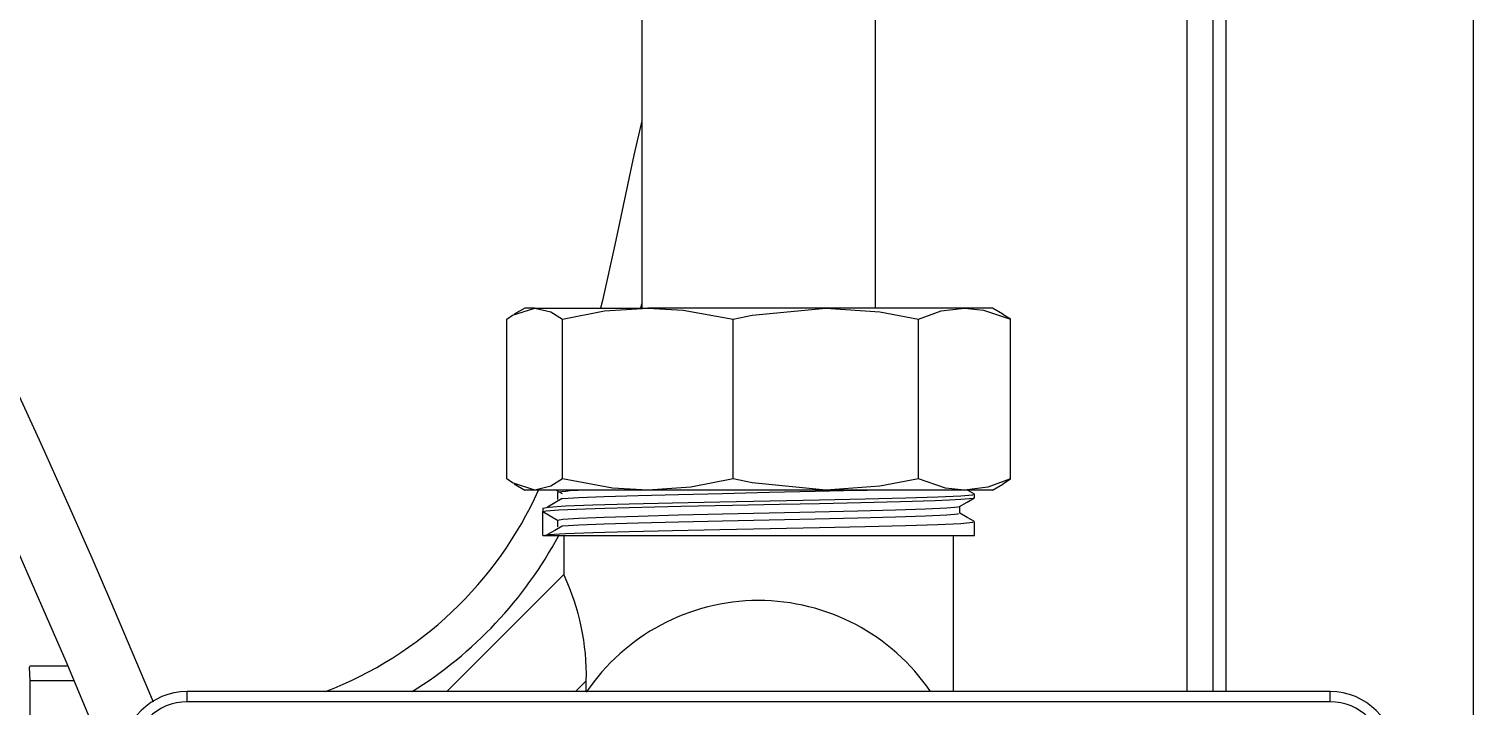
# Model space of a CAD drawing. Header units: millimetres. Extents: x 75 to 2075, y 25 to 1460.
# Drawn here: x 648.7 to 834, y 746.2 to 833 of the extents above; entities that cross this region are included whole.
import ezdxf

# ---------------------------------------------------------------- set-up
doc = ezdxf.new("R2010")
doc.units = ezdxf.units.MM
doc.header["$LTSCALE"] = 5

msp = doc.modelspace()

# ---------------------------------------------------------------- linework, layer by layer
at = {"color": 7, "linetype": 'Continuous', "lineweight": 25}
for p, q in [((834.003, 1254.699), (834.003, 533.268)), ((802.337, 748.032), (802.337, 839.582)), ((797.337, 748.032), (797.337, 838.919)), ((800.67, 748.032), (800.67, 839.343)), ((727.337, 834.699), (727.337, 797.199)), ((757.337, 797.199), (757.337, 834.699)), ((712.337, 797.199), (710.985, 796.419)), ((713.601, 797.199), (712.337, 797.199)), ((713.601, 797.199), (728.11, 797.199)), ((727.201, 797.199), (727.337, 797.746)), ((750.954, 797.199), (728.11, 797.199)), ((768.749, 797.199), (750.954, 797.199)), ((772.337, 797.199), (768.749, 797.199)), ((773.678, 796.425), (772.337, 797.199)), ((710.032, 775.293), (710.032, 795.772)), ((717.17, 775.293), (717.17, 795.772)), ((739.051, 775.293), (739.051, 795.772)), ((762.856, 775.293), (762.856, 795.772)), ((774.642, 795.772), (773.656, 796.387)), ((774.642, 775.293), (774.642, 795.772)), ((710.985, 774.646), (712.337, 773.866)), ((772.337, 773.866), (773.678, 774.64)), ((773.656, 774.677), (774.642, 775.293)), ((713.601, 773.866), (712.337, 773.866)), ((728.11, 773.866), (713.601, 773.866)), ((716.361, 773.866), (717.106, 773.427)), ((750.954, 773.866), (728.11, 773.866)), ((768.749, 773.866), (750.954, 773.866)), ((772.337, 773.866), (768.749, 773.866)), ((770.028, 773.343), (769.123, 773.866)), ((770.044, 772.885), (770.044, 773.324)), ((714.629, 771.56), (714.629, 771.126)), ((714.629, 771.119), (716.539, 770.017)), ((714.629, 768.032), (714.629, 771.119)), ((768.135, 770.899), (768.135, 771.771)), ((716.539, 770.017), (716.539, 769.135)), ((770.044, 768.032), (770.044, 769.796)), ((714.629, 768.032), (770.044, 768.032)), ((717.337, 768.032), (717.337, 762.951)), ((767.337, 748.032), (767.337, 768.032)), ((717.316, 763.011), (702.337, 748.032)), ((648.887, 751.336), (653.672, 751.336)), ((648.887, 749.463), (654.456, 749.463)), ((648.887, 738.659), (648.887, 749.463)), ((718.836, 748.032), (720.226, 749.422)), ((720.226, 748.032), (720.226, 749.422)), ((669.003, 746.719), (669.003, 748.032)), ((815.67, 748.032), (669.003, 748.032)), ((815.67, 746.719), (815.67, 748.032)), ((815.67, 746.719), (669.003, 746.719))]:
    msp.add_line(p, q, dxfattribs=at)
at = {"color": 7, "linetype": 'Continuous', "lineweight": 25, "flags": 128}
for points in [[(727.337, 821.198), (726.319, 816.807), (723.904, 805.293), (722.298, 798.157), (722.049, 797.199)], [(664.705, 746.654), (659.203, 759.593), (656.805, 765.129), (653.966, 771.599), (650.295, 779.807), (645.863, 789.412), (640.783, 799.905), (635.204, 810.553), (629.314, 820.353)], [(622.386, 815.722), (627.497, 807.267), (632.334, 798.152), (636.627, 789.436), (640.2, 781.841), (643.011, 775.689), (653.425, 751.927), (660.67, 734.616)], [(710.032, 795.772), (710.764, 796.284), (713.601, 797.199)], [(713.601, 797.199), (715.683, 796.701), (717.17, 795.772)], [(717.17, 795.772), (722.575, 796.823), (728.11, 797.199)], [(728.11, 797.199), (732.631, 796.947), (739.051, 795.772)], [(739.051, 795.772), (741.493, 796.284), (750.954, 797.199)], [(750.954, 797.199), (757.896, 796.701), (762.856, 795.772)], [(762.856, 795.772), (765.767, 796.823), (768.749, 797.199)], [(768.749, 797.199), (771.184, 796.947), (774.642, 795.772)], [(713.601, 773.866), (710.764, 774.78), (710.032, 775.293)], [(717.17, 775.293), (715.683, 774.364), (713.601, 773.866)], [(728.11, 773.866), (723.59, 774.117), (717.17, 775.293)], [(739.051, 775.293), (733.646, 774.242), (728.11, 773.866)], [(750.954, 773.866), (741.493, 774.78), (739.051, 775.293)], [(762.856, 775.293), (757.896, 774.364), (750.954, 773.866)], [(768.749, 773.866), (766.314, 774.117), (762.856, 775.293)], [(774.642, 775.293), (771.731, 774.242), (768.749, 773.866)], [(714.629, 771.56), (715.367, 771.689), (717.569, 771.822), (721.055, 771.949), (725.718, 772.081), (731.285, 772.213), (737.368, 772.34), (743.806, 772.472), (750.126, 772.602), (755.999, 772.731), (761.207, 772.864), (765.344, 772.992), (768.278, 773.122), (769.826, 773.254), (769.863, 773.324)], [(714.629, 771.119), (715.056, 771.215), (716.697, 771.334), (720.103, 771.476), (722.616, 771.555), (725.718, 771.64), (729.005, 771.72), (732.371, 771.796), (738.98, 771.936), (744.997, 772.057), (747.683, 772.112), (750.126, 772.161), (755.46, 772.276), (760.552, 772.401), (764.985, 772.536), (766.805, 772.607), (768.278, 772.681), (769.913, 772.83), (769.85, 772.885)], [(717.108, 772.78), (716.175, 772.229), (715.234, 771.677)], [(716.539, 773.544), (716.539, 773.104), (716.539, 772.662)], [(717.165, 772.78), (717.226, 772.792), (719.276, 772.925), (722.522, 773.052), (726.863, 773.183), (732.047, 773.315), (737.711, 773.442), (743.705, 773.575), (749.589, 773.705), (755.058, 773.833), (756.245, 773.866)], [(768.118, 771.761), (769.073, 772.312), (770.028, 772.864)], [(716.539, 770.017), (717.226, 770.146), (719.276, 770.279), (722.522, 770.406), (726.863, 770.537), (732.047, 770.669), (737.711, 770.796), (743.705, 770.929), (749.589, 771.059), (755.058, 771.187), (759.907, 771.32), (763.759, 771.448), (766.491, 771.579), (767.931, 771.711), (767.956, 771.76)], [(717.165, 769.252), (717.226, 769.264), (719.276, 769.397), (722.522, 769.524), (726.863, 769.655), (732.047, 769.787), (737.711, 769.914), (743.705, 770.047), (749.589, 770.177), (755.058, 770.305), (759.907, 770.438), (763.759, 770.566), (766.491, 770.697), (767.931, 770.829), (767.966, 770.899)], [(770.028, 769.815), (769.073, 770.367), (768.135, 770.909)], [(714.629, 768.032), (715.367, 768.161), (717.569, 768.294), (721.055, 768.422), (725.718, 768.553), (731.285, 768.685), (737.368, 768.812), (743.806, 768.944), (750.126, 769.075), (755.999, 769.203), (761.207, 769.336), (765.344, 769.464), (768.278, 769.594), (769.826, 769.727), (769.863, 769.796)], [(717.108, 769.252), (716.171, 768.7), (715.234, 768.149)], [(648.887, 749.463), (648.773, 751.104), (648.887, 751.336)]]:
    msp.add_lwpolyline(points, dxfattribs=at)
at = {"color": 7, "linetype": 'Continuous', "lineweight": 25}
for centre, radius, start, end in [((669.01, 794.214), 49.474, 291.02071, 335.71407), ((720.692, 746.867), 26.999, 89.80479, 98.8486), ((670.008, 793.079), 52.968, 301.73866, 331.77937), ((689.872, 750.093), 30.361, 358.73444, 25.05541), ((742.337, 733.032), 26.667, 34.22887, 146.01216), ((669.003, 739.699), 8.333, 90, 180), ((815.67, 739.699), 8.333, 0, 90), ((669.005, 739.738), 6.981, 90.01169, 180.32385), ((815.669, 739.739), 6.981, 359.67308, 89.99138)]:
    msp.add_arc(centre, radius, start, end, dxfattribs=at)

doc.saveas('drawing.dxf')
